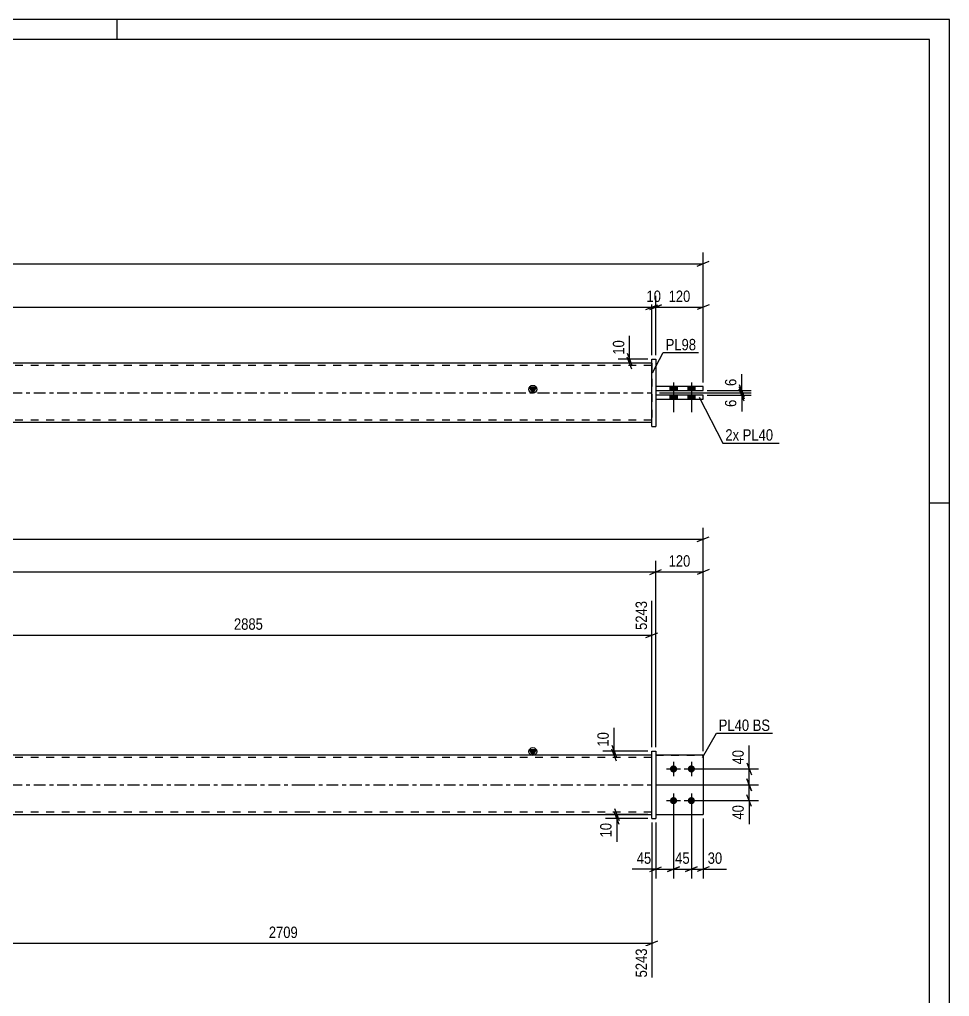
# Model space of a CAD drawing. Header units: millimetres. Extents: x 0 to 594, y 0 to 420.
# Drawn here: x 359.3 to 594, y 173.5 to 420 of the extents above; entities that cross this region are included whole.
import ezdxf

# ---------------------------------------------------------------- set-up
doc = ezdxf.new("R2010")
doc.units = ezdxf.units.MM
doc.linetypes.add('DXK_LINE_DOT2', pattern=[3.9198, 1.9599, -1.9599])
doc.linetypes.add('DXK_LINE_DOT3', pattern=[5.9187, 2.979, -0.9799, 0.9799, -0.9799])
doc.styles.add('Arial Narrow', font='ARIALN.TTF', dxfattribs={"height": 0.2})

# ---------------------------------------------------------------- blocks, each defined once
blk = doc.blocks.new('Unknown-580609885-1130')
at = {"color": 5, "linetype": 'Continuous'}
for p, q in [((594, 420), (0, 420)), ((384, 415), (384, 420)), ((594, 0), (594, 420)), ((589, 415), (5, 415)), ((589, 5), (589, 415)), ((594, 298), (589, 298))]:
    blk.add_line(p, q, dxfattribs=at)
blk = doc.blocks.new('Part-580609885-1695 - 1673')
at = {"color": 2, "linetype": 'Continuous'}
for p, q in [((531.87, 234.41), (519.87, 234.41)), ((531.87, 234.41), (531.87, 234.41)), ((531.87, 234.41), (531.87, 219.41)), ((519.87, 219.41), (531.87, 219.41))]:
    blk.add_line(p, q, dxfattribs=at)
at = {"color": 7, "linetype": 'DXK_LINE_DOT2'}
for p, q in [((519.87, 234.41), (531.87, 234.41)), ((519.87, 234.41), (519.87, 234.41)), ((519.87, 234.41), (519.87, 219.41)), ((519.87, 219.41), (531.87, 219.41))]:
    blk.add_line(p, q, dxfattribs=at)
blk = doc.blocks.new('Part-580609885-1700 - 1673')
at = {"linetype": 'Continuous'}
blk.add_hatch(color=2, dxfattribs=at).paths.add_polyline_path([(488.87, 234.41), (488.07, 235.81), (489.67, 235.81)])
at = {"color": 2, "linetype": 'Continuous'}
for p, q in [((430.77, 234.41), (191.31, 234.41)), ((518.87, 234.41), (430.87, 234.41)), ((488.87, 234.41), (488.07, 235.81)), ((488.07, 235.81), (489.67, 235.81)), ((489.67, 235.81), (488.87, 234.41)), ((191.31, 219.41), (430.77, 219.41)), ((430.87, 219.41), (518.87, 219.41))]:
    blk.add_line(p, q, dxfattribs=at)
at = {"color": 7, "linetype": 'DXK_LINE_DOT2'}
for p, q in [((518.87, 219.41), (518.87, 234.41)), ((430.77, 233.81), (191.31, 233.81)), ((518.87, 233.81), (430.87, 233.81)), ((430.77, 220.01), (191.31, 220.01)), ((518.87, 220.01), (430.87, 220.01))]:
    blk.add_line(p, q, dxfattribs=at)
at = {"color": 7, "linetype": 'DXK_LINE_DOT3'}
for p, q in [((191.31, 226.91), (430.77, 226.91)), ((430.87, 226.91), (518.87, 226.91))]:
    blk.add_line(p, q, dxfattribs=at)
at = {"color": 2, "linetype": 'Continuous'}
blk.add_circle((488.87, 235.31), 1, dxfattribs=at)
blk = doc.blocks.new('Part-580609885-1685 - 1673')
at = {"color": 2, "linetype": 'Continuous'}
for p, q in [((518.87, 235.41), (519.87, 235.41)), ((518.87, 218.41), (518.87, 235.41)), ((519.87, 235.41), (519.87, 218.41)), ((518.87, 218.41), (518.87, 218.41)), ((518.87, 218.41), (519.87, 218.41))]:
    blk.add_line(p, q, dxfattribs=at)
at = {"color": 7, "linetype": 'DXK_LINE_DOT2'}
for p, q in [((518.87, 235.41), (519.87, 235.41)), ((518.87, 218.41), (519.87, 218.41))]:
    blk.add_line(p, q, dxfattribs=at)
blk = doc.blocks.new('Part-580609885-1690 - 1673')
at = {"color": 7, "linetype": 'DXK_LINE_DOT2'}
for p, q in [((519.87, 234.41), (531.87, 234.41)), ((531.87, 234.41), (519.87, 234.41)), ((519.87, 234.41), (519.87, 234.41)), ((519.87, 234.41), (519.87, 219.41)), ((531.87, 234.41), (531.87, 234.41)), ((531.87, 234.41), (531.87, 219.41)), ((519.87, 219.41), (531.87, 219.41)), ((519.87, 219.41), (531.87, 219.41))]:
    blk.add_line(p, q, dxfattribs=at)
blk = doc.blocks.new('Bolt-580609885-1710 - 1673')
at = {"linetype": 'Continuous'}
for points in [[(524.37, 231.81), (524.56, 231.79), (524.74, 231.73), (524.9, 231.64), (525.04, 231.51), (525.15, 231.36), (525.23, 231.19), (525.27, 231), (525.27, 230.82), (525.23, 230.63), (525.15, 230.46), (525.04, 230.31), (524.9, 230.18), (524.74, 230.09), (524.56, 230.03), (524.37, 230.01), (524.19, 230.03), (524.01, 230.09), (523.84, 230.18), (523.7, 230.31), (523.59, 230.46), (523.52, 230.63), (523.48, 230.82), (523.48, 231), (523.52, 231.19), (523.59, 231.36), (523.7, 231.51), (523.84, 231.64), (524.01, 231.73), (524.19, 231.79)], [(528.87, 231.81), (529.06, 231.79), (529.24, 231.73), (529.4, 231.64), (529.54, 231.51), (529.65, 231.36), (529.73, 231.19), (529.77, 231), (529.77, 230.82), (529.73, 230.63), (529.65, 230.46), (529.54, 230.31), (529.4, 230.18), (529.24, 230.09), (529.06, 230.03), (528.87, 230.01), (528.69, 230.03), (528.51, 230.09), (528.34, 230.18), (528.2, 230.31), (528.09, 230.46), (528.02, 230.63), (527.98, 230.82), (527.98, 231), (528.02, 231.19), (528.09, 231.36), (528.2, 231.51), (528.34, 231.64), (528.51, 231.73), (528.69, 231.79)], [(524.37, 223.81), (524.56, 223.79), (524.74, 223.73), (524.9, 223.64), (525.04, 223.51), (525.15, 223.36), (525.23, 223.19), (525.27, 223), (525.27, 222.82), (525.23, 222.63), (525.15, 222.46), (525.04, 222.31), (524.9, 222.18), (524.74, 222.09), (524.56, 222.03), (524.37, 222.01), (524.19, 222.03), (524.01, 222.09), (523.84, 222.18), (523.7, 222.31), (523.59, 222.46), (523.52, 222.63), (523.48, 222.82), (523.48, 223), (523.52, 223.19), (523.59, 223.36), (523.7, 223.51), (523.84, 223.64), (524.01, 223.73), (524.19, 223.79)], [(528.87, 223.81), (529.06, 223.79), (529.24, 223.73), (529.4, 223.64), (529.54, 223.51), (529.65, 223.36), (529.73, 223.19), (529.77, 223), (529.77, 222.82), (529.73, 222.63), (529.65, 222.46), (529.54, 222.31), (529.4, 222.18), (529.24, 222.09), (529.06, 222.03), (528.87, 222.01), (528.69, 222.03), (528.51, 222.09), (528.34, 222.18), (528.2, 222.31), (528.09, 222.46), (528.02, 222.63), (527.98, 222.82), (527.98, 223), (528.02, 223.19), (528.09, 223.36), (528.2, 223.51), (528.34, 223.64), (528.51, 223.73), (528.69, 223.79)]]:
    blk.add_hatch(color=1, dxfattribs=at).paths.add_polyline_path(points)
at = {"color": 1, "linetype": 'Continuous'}
for p, q in [((524.37, 232.71), (524.37, 229.11)), ((528.87, 232.71), (528.87, 229.11)), ((522.57, 230.91), (526.17, 230.91)), ((527.07, 230.91), (530.67, 230.91)), ((524.37, 224.71), (524.37, 221.11)), ((528.87, 224.71), (528.87, 221.11)), ((522.57, 222.91), (526.17, 222.91)), ((527.07, 222.91), (530.67, 222.91))]:
    blk.add_line(p, q, dxfattribs=at)
blk = doc.blocks.new('Bolt-580609885-1371 - 1367')
at = {"linetype": 'Continuous'}
for points in [[(525.27, 327.4), (523.47, 327.4), (523.47, 326.4), (525.27, 326.4)], [(525.27, 327.4), (523.47, 327.4), (523.47, 326.4), (525.27, 326.4)], [(529.77, 327.4), (527.97, 327.4), (527.97, 326.4), (529.77, 326.4)], [(529.77, 327.4), (527.97, 327.4), (527.97, 326.4), (529.77, 326.4)], [(525.27, 325.2), (523.47, 325.2), (523.47, 324.2), (525.27, 324.2)], [(525.27, 325.2), (523.47, 325.2), (523.47, 324.2), (525.27, 324.2)], [(529.77, 325.2), (527.97, 325.2), (527.97, 324.2), (529.77, 324.2)], [(529.77, 325.2), (527.97, 325.2), (527.97, 324.2), (529.77, 324.2)]]:
    blk.add_hatch(color=1, dxfattribs=at).paths.add_polyline_path(points)
at = {"color": 1, "linetype": 'Continuous'}
for p, q in [((524.37, 328.4), (524.37, 320.9)), ((524.37, 328.4), (524.37, 320.9)), ((528.87, 328.4), (528.87, 320.9)), ((528.87, 328.4), (528.87, 320.9)), ((523.47, 327.4), (523.47, 326.4)), ((523.47, 327.4), (523.47, 326.4)), ((525.27, 327.4), (525.27, 326.4)), ((525.27, 327.4), (525.27, 326.4)), ((527.97, 327.4), (527.97, 326.4)), ((527.97, 327.4), (527.97, 326.4)), ((529.77, 327.4), (529.77, 326.4)), ((529.77, 327.4), (529.77, 326.4)), ((523.47, 325.2), (523.47, 324.2)), ((523.47, 325.2), (523.47, 324.2)), ((525.27, 325.2), (525.27, 324.2)), ((525.27, 325.2), (525.27, 324.2)), ((527.97, 325.2), (527.97, 324.2)), ((527.97, 325.2), (527.97, 324.2)), ((529.77, 325.2), (529.77, 324.2)), ((529.77, 325.2), (529.77, 324.2))]:
    blk.add_line(p, q, dxfattribs=at)
blk = doc.blocks.new('Part-580609885-1456 - 1367')
at = {"linetype": 'Continuous'}
blk.add_hatch(color=2, dxfattribs=at).paths.add_polyline_path([(488.87, 325.8), (488.07, 327.2), (489.67, 327.2)])
at = {"color": 2, "linetype": 'Continuous'}
for p, q in [((430.77, 333.3), (191.31, 333.3)), ((518.87, 333.3), (430.87, 333.3)), ((488.87, 325.8), (488.07, 327.2)), ((488.07, 327.2), (489.67, 327.2)), ((489.67, 327.2), (488.87, 325.8)), ((430.77, 318.3), (191.31, 318.3)), ((518.87, 318.3), (430.87, 318.3))]:
    blk.add_line(p, q, dxfattribs=at)
at = {"color": 7, "linetype": 'DXK_LINE_DOT2'}
for p, q in [((518.87, 333.3), (518.87, 318.3)), ((430.77, 332.7), (191.31, 332.7)), ((518.87, 332.7), (430.87, 332.7)), ((430.77, 318.9), (191.31, 318.9)), ((518.87, 318.9), (430.87, 318.9))]:
    blk.add_line(p, q, dxfattribs=at)
at = {"color": 7, "linetype": 'DXK_LINE_DOT3'}
for p, q in [((191.31, 325.8), (430.77, 325.8)), ((430.87, 325.8), (518.87, 325.8))]:
    blk.add_line(p, q, dxfattribs=at)
at = {"color": 2, "linetype": 'Continuous'}
blk.add_circle((488.87, 326.7), 1, dxfattribs=at)
blk = doc.blocks.new('Part-580609885-1461 - 1367')
at = {"color": 2, "linetype": 'Continuous'}
for p, q in [((531.87, 325.2), (519.87, 325.2)), ((519.87, 324.2), (531.87, 324.2)), ((531.87, 324.2), (531.87, 325.2))]:
    blk.add_line(p, q, dxfattribs=at)
at = {"color": 7, "linetype": 'DXK_LINE_DOT2'}
for p, q in [((519.87, 325.2), (519.87, 324.2)), ((531.87, 325.2), (519.87, 325.2)), ((519.87, 324.2), (531.87, 324.2))]:
    blk.add_line(p, q, dxfattribs=at)
blk = doc.blocks.new('Part-580609885-1433 - 1367')
at = {"color": 2, "linetype": 'Continuous'}
for p, q in [((518.87, 334.3), (518.87, 334.3)), ((518.87, 317.3), (518.87, 334.3)), ((518.87, 334.3), (519.87, 334.3)), ((519.87, 334.3), (519.87, 334.3)), ((519.87, 334.3), (519.87, 317.3)), ((518.87, 317.3), (519.87, 317.3)), ((518.87, 317.3), (518.87, 317.3)), ((519.87, 317.3), (519.87, 317.3))]:
    blk.add_line(p, q, dxfattribs=at)
at = {"color": 7, "linetype": 'DXK_LINE_DOT2'}
for p, q in [((518.87, 334.3), (519.87, 334.3)), ((518.87, 317.3), (519.87, 317.3)), ((519.87, 317.3), (519.87, 317.3))]:
    blk.add_line(p, q, dxfattribs=at)
blk = doc.blocks.new('Part-580609885-1466 - 1367')
at = {"color": 2, "linetype": 'Continuous'}
for p, q in [((531.87, 327.4), (519.87, 327.4)), ((519.87, 326.4), (531.87, 326.4)), ((531.87, 326.4), (531.87, 327.4))]:
    blk.add_line(p, q, dxfattribs=at)
at = {"color": 7, "linetype": 'DXK_LINE_DOT2'}
for p, q in [((519.87, 327.4), (519.87, 326.4)), ((531.87, 327.4), (519.87, 327.4)), ((519.87, 326.4), (531.87, 326.4))]:
    blk.add_line(p, q, dxfattribs=at)
blk = doc.blocks.new('StraightDimension-580609885-1936 - 1673')
at = {"color": 7, "linetype": 'Continuous'}
for p, q in [((517.87, 219.41), (507.22, 219.41)), ((509.47, 220.91), (510.67, 217.91)), ((510.67, 216.91), (509.47, 219.91)), ((510.07, 218.41), (510.07, 219.41)), ((517.87, 218.41), (507.22, 218.41))]:
    blk.add_line(p, q, dxfattribs=at)
at = {"color": 0}
blk.add_wipeout([(509.32, 217.89), (505.12, 217.89), (505.12, 213.03), (509.32, 213.03)], dxfattribs=at)
at = {"color": 7, "linetype": 'Continuous'}
blk.add_line((510.07, 218.41), (510.07, 212.5), dxfattribs=at)
blk.add_line((510.07, 218.41), (510.07, 212.5), dxfattribs=at)
at = {"color": 3, "style": 'Arial Narrow'}
blk.add_text('10', height=2.863, rotation=90.0002, dxfattribs=at).set_placement((508.72, 213.63))
blk = doc.blocks.new('StraightDimension-580609885-1955 - 1673')
at = {"color": 7, "linetype": 'Continuous'}
for p, q in [((524.37, 221.91), (524.37, 203.23)), ((528.87, 221.91), (528.87, 203.23)), ((522.87, 205.03), (525.87, 206.23)), ((524.37, 205.63), (528.87, 205.63)), ((530.37, 206.23), (527.37, 205.03))]:
    blk.add_line(p, q, dxfattribs=at)
at = {"color": 0}
blk.add_wipeout([(529.05, 206.38), (529.05, 210.58), (524.19, 210.58), (524.19, 206.38)], dxfattribs=at)
at = {"color": 3, "style": 'Arial Narrow'}
blk.add_text('45', height=2.863, dxfattribs=at).set_placement((524.79, 206.98))
blk = doc.blocks.new('StraightDimension-580609885-2017 - 1673')
at = {"color": 7, "linetype": 'Continuous'}
for p, q in [((519.87, 226.91), (545.83, 226.91)), ((542.83, 228.41), (544.03, 225.41)), ((543.43, 222.91), (543.43, 226.91)), ((544.03, 221.41), (542.83, 224.41)), ((529.87, 222.91), (545.83, 222.91))]:
    blk.add_line(p, q, dxfattribs=at)
at = {"color": 0}
blk.add_wipeout([(542.68, 222.39), (538.48, 222.39), (538.48, 217.53), (542.68, 217.53)], dxfattribs=at)
at = {"color": 7, "linetype": 'Continuous'}
blk.add_line((543.43, 222.91), (543.43, 217), dxfattribs=at)
blk.add_line((543.43, 222.91), (543.43, 217), dxfattribs=at)
at = {"color": 3, "style": 'Arial Narrow'}
blk.add_text('40', height=2.863, rotation=90.0002, dxfattribs=at).set_placement((542.08, 218.13))
blk = doc.blocks.new('StraightDimension-580609885-2031 - 1673')
at = {"color": 7, "linetype": 'Continuous'}
for p, q in [((508.77, 236.91), (509.97, 233.91)), ((517.87, 235.41), (506.52, 235.41)), ((517.87, 234.41), (506.52, 234.41)), ((509.97, 232.91), (508.77, 235.91)), ((509.37, 234.41), (509.37, 235.41))]:
    blk.add_line(p, q, dxfattribs=at)
at = {"color": 0}
blk.add_wipeout([(508.62, 240.79), (504.42, 240.79), (504.42, 235.94), (508.62, 235.94)], dxfattribs=at)
at = {"color": 7, "linetype": 'Continuous'}
blk.add_line((509.37, 235.41), (509.37, 241.32), dxfattribs=at)
blk.add_line((509.37, 235.41), (509.37, 241.32), dxfattribs=at)
at = {"color": 3, "style": 'Arial Narrow'}
blk.add_text('10', height=2.863, rotation=90.0002, dxfattribs=at).set_placement((508.02, 236.54))
blk = doc.blocks.new('StraightDimension-580609885-1760 - 1673')
at = {"color": 7, "linetype": 'Continuous'}
for p, q in [((315.35, 235.41), (315.35, 273.3)), ((518.87, 236.41), (518.87, 273.3)), ((316.85, 265.28), (313.85, 264.08)), ((315.35, 264.68), (518.87, 264.68)), ((517.37, 264.08), (520.37, 265.28))]:
    blk.add_line(p, q, dxfattribs=at)
at = {"color": 0, "linetype": 'Continuous'}
blk.add_wipeout([(518.27, 273.9), (514.07, 273.9), (514.07, 265.38), (518.27, 265.38)], dxfattribs=at)
at = {"color": 0}
blk.add_wipeout([(421.37, 265.43), (421.37, 269.63), (412.85, 269.63), (412.85, 265.43)], dxfattribs=at)
at = {"color": 3, "linetype": 'Continuous', "style": 'Arial Narrow'}
blk.add_text('5243', height=2.863, rotation=90.0002, dxfattribs=at).set_placement((517.67, 265.98))
at = {"color": 3, "style": 'Arial Narrow'}
blk.add_text('2885', height=2.863, dxfattribs=at).set_placement((413.45, 266.03))
blk = doc.blocks.new('StraightDimension-580609885-2050 - 1673')
at = {"color": 7, "linetype": 'Continuous'}
for p, q in [((518.37, 280.01), (521.37, 281.21)), ((519.87, 236.41), (519.87, 283.46)), ((102.21, 280.61), (519.87, 280.61))]:
    blk.add_line(p, q, dxfattribs=at)
blk = doc.blocks.new('StraightDimension-580609885-2040 - 1673')
at = {"color": 7, "linetype": 'Continuous'}
for p, q in [((518.37, 280.01), (521.37, 281.21)), ((519.87, 236.41), (519.87, 283.46)), ((533.37, 281.21), (530.37, 280.01)), ((531.87, 235.41), (531.87, 283.46)), ((519.87, 280.61), (531.87, 280.61))]:
    blk.add_line(p, q, dxfattribs=at)
at = {"color": 0}
blk.add_wipeout([(529.22, 281.36), (529.22, 285.56), (522.53, 285.56), (522.53, 281.36)], dxfattribs=at)
at = {"color": 3, "style": 'Arial Narrow'}
blk.add_text('120', height=2.863, dxfattribs=at).set_placement((523.13, 281.96))
blk = doc.blocks.new('StraightDimension-580609885-1945 - 1673')
at = {"color": 7, "linetype": 'Continuous'}
for p, q in [((524.37, 221.91), (524.37, 203.23)), ((519.87, 217.41), (519.87, 203.23)), ((518.37, 205.03), (521.37, 206.23)), ((519.87, 205.63), (524.37, 205.63)), ((525.87, 206.23), (522.87, 205.03))]:
    blk.add_line(p, q, dxfattribs=at)
at = {"color": 0}
blk.add_wipeout([(519.35, 206.38), (519.35, 210.58), (514.49, 210.58), (514.49, 206.38)], dxfattribs=at)
at = {"color": 7, "linetype": 'Continuous'}
blk.add_line((519.87, 205.63), (513.97, 205.63), dxfattribs=at)
blk.add_line((519.87, 205.63), (513.97, 205.63), dxfattribs=at)
at = {"color": 3, "style": 'Arial Narrow'}
blk.add_text('45', height=2.863, dxfattribs=at).set_placement((515.09, 206.98))
blk = doc.blocks.new('StraightDimension-580609885-1746 - 1673')
at = {"color": 7, "linetype": 'Continuous'}
for p, q in [((531.87, 235.41), (531.87, 291.76)), ((90.21, 288.91), (531.87, 288.91)), ((530.37, 288.31), (533.37, 289.51))]:
    blk.add_line(p, q, dxfattribs=at)
blk = doc.blocks.new('StraightDimension-580609885-1838 - 1673')
at = {"color": 7, "linetype": 'Continuous'}
for p, q in [((332.95, 218.41), (332.95, 178.3)), ((518.87, 217.41), (518.87, 178.3)), ((334.45, 187.51), (331.45, 186.31)), ((517.37, 186.31), (520.37, 187.51)), ((332.95, 186.91), (518.87, 186.91))]:
    blk.add_line(p, q, dxfattribs=at)
at = {"color": 0}
blk.add_wipeout([(430.17, 187.66), (430.17, 191.86), (421.65, 191.86), (421.65, 187.66)], dxfattribs=at)
at = {"color": 0, "linetype": 'Continuous'}
blk.add_wipeout([(518.27, 186.21), (514.07, 186.21), (514.07, 177.7), (518.27, 177.7)], dxfattribs=at)
at = {"color": 3, "style": 'Arial Narrow'}
blk.add_text('2709', height=2.863, dxfattribs=at).set_placement((422.25, 188.26))
at = {"color": 3, "linetype": 'Continuous', "style": 'Arial Narrow'}
blk.add_text('5243', height=2.863, rotation=90.0002, dxfattribs=at).set_placement((517.67, 178.3))
blk = doc.blocks.new('StraightDimension-580609885-1965 - 1673')
at = {"color": 7, "linetype": 'Continuous'}
for p, q in [((528.87, 221.91), (528.87, 203.23)), ((531.87, 218.41), (531.87, 203.23)), ((527.37, 205.03), (530.37, 206.23)), ((528.87, 205.63), (531.87, 205.63)), ((533.37, 206.23), (530.37, 205.03))]:
    blk.add_line(p, q, dxfattribs=at)
at = {"color": 0}
blk.add_wipeout([(537.25, 206.38), (537.25, 210.58), (532.4, 210.58), (532.4, 206.38)], dxfattribs=at)
at = {"color": 7, "linetype": 'Continuous'}
blk.add_line((531.87, 205.63), (537.78, 205.63), dxfattribs=at)
blk.add_line((531.87, 205.63), (537.78, 205.63), dxfattribs=at)
at = {"color": 3, "style": 'Arial Narrow'}
blk.add_text('30', height=2.863, dxfattribs=at).set_placement((533, 206.98))
blk = doc.blocks.new('StraightDimension-580609885-2004 - 1673')
at = {"color": 7, "linetype": 'Continuous'}
for p, q in [((542.83, 232.41), (544.03, 229.41)), ((529.87, 230.91), (545.83, 230.91)), ((543.43, 226.91), (543.43, 230.91)), ((519.87, 226.91), (545.83, 226.91)), ((544.03, 225.41), (542.83, 228.41))]:
    blk.add_line(p, q, dxfattribs=at)
at = {"color": 0}
blk.add_wipeout([(542.68, 236.29), (538.48, 236.29), (538.48, 231.44), (542.68, 231.44)], dxfattribs=at)
at = {"color": 7, "linetype": 'Continuous'}
blk.add_line((543.43, 230.91), (543.43, 236.82), dxfattribs=at)
blk.add_line((543.43, 230.91), (543.43, 236.82), dxfattribs=at)
at = {"color": 3, "style": 'Arial Narrow'}
blk.add_text('40', height=2.863, rotation=90.0002, dxfattribs=at).set_placement((542.08, 232.04))
blk = doc.blocks.new('StraightDimension-580609885-1545 - 1367')
at = {"color": 7, "linetype": 'Continuous'}
for p, q in [((531.87, 328.4), (531.87, 361.25)), ((90.21, 358.4), (531.87, 358.4)), ((530.37, 357.8), (533.37, 359))]:
    blk.add_line(p, q, dxfattribs=at)
blk = doc.blocks.new('StraightDimension-580609885-1576 - 1367')
at = {"color": 7, "linetype": 'Continuous'}
for p, q in [((518.87, 335.3), (518.87, 350.25)), ((517.37, 346.8), (520.37, 348)), ((103.21, 347.4), (518.87, 347.4))]:
    blk.add_line(p, q, dxfattribs=at)
blk = doc.blocks.new('StraightDimension-580609885-1586 - 1367')
at = {"color": 7, "linetype": 'Continuous'}
for p, q in [((518.87, 335.3), (518.87, 350.25)), ((519.87, 335.3), (519.87, 350.25)), ((517.37, 346.8), (520.37, 348)), ((521.37, 348), (518.37, 346.8)), ((518.87, 347.4), (519.87, 347.4))]:
    blk.add_line(p, q, dxfattribs=at)
at = {"color": 0}
blk.add_wipeout([(521.8, 348.15), (521.8, 352.35), (516.94, 352.35), (516.94, 348.15)], dxfattribs=at)
at = {"color": 3, "style": 'Arial Narrow'}
blk.add_text('10', height=2.863, dxfattribs=at).set_placement((517.54, 348.75))
blk = doc.blocks.new('StraightDimension-580609885-1596 - 1367')
at = {"color": 7, "linetype": 'Continuous'}
for p, q in [((519.87, 335.3), (519.87, 350.25)), ((531.87, 328.4), (531.87, 350.25)), ((518.37, 346.8), (521.37, 348)), ((533.37, 348), (530.37, 346.8)), ((519.87, 347.4), (531.87, 347.4))]:
    blk.add_line(p, q, dxfattribs=at)
at = {"color": 0}
blk.add_wipeout([(529.22, 348.15), (529.22, 352.35), (522.53, 352.35), (522.53, 348.15)], dxfattribs=at)
at = {"color": 3, "style": 'Arial Narrow'}
blk.add_text('120', height=2.863, dxfattribs=at).set_placement((523.13, 348.75))
blk = doc.blocks.new('StraightDimension-580609885-1607 - 1367')
at = {"color": 7, "linetype": 'Continuous'}
for p, q in [((512.69, 335.8), (513.89, 332.8)), ((517.87, 334.3), (510.44, 334.3)), ((517.87, 333.3), (510.44, 333.3)), ((513.89, 331.8), (512.69, 334.8)), ((513.29, 333.3), (513.29, 334.3))]:
    blk.add_line(p, q, dxfattribs=at)
at = {"color": 0}
blk.add_wipeout([(512.54, 339.68), (508.34, 339.68), (508.34, 334.83), (512.54, 334.83)], dxfattribs=at)
at = {"color": 7, "linetype": 'Continuous'}
blk.add_line((513.29, 334.3), (513.29, 340.21), dxfattribs=at)
blk.add_line((513.29, 334.3), (513.29, 340.21), dxfattribs=at)
at = {"color": 3, "style": 'Arial Narrow'}
blk.add_text('10', height=2.863, rotation=90.0002, dxfattribs=at).set_placement((511.94, 335.43))
blk = doc.blocks.new('StraightDimension-580609885-1618 - 1367')
at = {"color": 7, "linetype": 'Continuous'}
for p, q in [((520.87, 325.8), (543.97, 325.8)), ((540.97, 327.3), (542.17, 324.3)), ((542.17, 323.7), (540.97, 326.7)), ((541.57, 325.2), (541.57, 325.8)), ((532.87, 325.2), (543.97, 325.2))]:
    blk.add_line(p, q, dxfattribs=at)
at = {"color": 0}
blk.add_wipeout([(540.82, 324.68), (536.62, 324.68), (536.62, 321.65), (540.82, 321.65)], dxfattribs=at)
at = {"color": 7, "linetype": 'Continuous'}
blk.add_line((541.57, 325.2), (541.57, 321.13), dxfattribs=at)
blk.add_line((541.57, 325.2), (541.57, 321.13), dxfattribs=at)
at = {"color": 3, "style": 'Arial Narrow'}
blk.add_text('6', height=2.86, rotation=90.0002, dxfattribs=at).set_placement((540.22, 322.25))
blk = doc.blocks.new('StraightDimension-580609885-1627 - 1367')
at = {"color": 7, "linetype": 'Continuous'}
for p, q in [((540.97, 327.9), (542.17, 324.9)), ((520.87, 325.8), (543.97, 325.8)), ((532.87, 326.4), (543.97, 326.4)), ((542.17, 324.3), (540.97, 327.3)), ((541.57, 325.8), (541.57, 326.4))]:
    blk.add_line(p, q, dxfattribs=at)
at = {"color": 0}
blk.add_wipeout([(540.82, 329.96), (536.62, 329.96), (536.62, 326.93), (540.82, 326.93)], dxfattribs=at)
at = {"color": 7, "linetype": 'Continuous'}
blk.add_line((541.57, 326.4), (541.57, 330.48), dxfattribs=at)
blk.add_line((541.57, 326.4), (541.57, 330.48), dxfattribs=at)
at = {"color": 3, "style": 'Arial Narrow'}
blk.add_text('6', height=2.86, rotation=90.0002, dxfattribs=at).set_placement((540.22, 327.53))
blk = doc.blocks.new('MarkSet-580609885-2083 - 1673')
at = {"color": 0}
blk.add_wipeout([(543.45, 240.5), (543.45, 243.5), (535.78, 243.5), (535.78, 240.5)], dxfattribs=at)
blk.add_wipeout([(543.45, 240.5), (543.45, 243.5), (535.78, 243.5), (535.78, 240.5)], dxfattribs=at)
at = {"color": 30, "linetype": 'Continuous'}
blk.add_line((531.68, 233.83), (535.18, 239.9), dxfattribs=at)
at = {"color": 0}
blk.add_wipeout([(548.74, 240.5), (548.74, 243.5), (544.35, 243.5), (544.35, 240.5)], dxfattribs=at)
blk.add_wipeout([(548.74, 240.5), (548.74, 243.5), (544.35, 243.5), (544.35, 240.5)], dxfattribs=at)
at = {"color": 30, "linetype": 'Continuous'}
blk.add_line((535.18, 239.9), (549.34, 239.9), dxfattribs=at)
at = {"color": 3, "style": 'Arial Narrow'}
for s, p in [('PL40', (535.78, 240.5)), ('BS', (544.35, 240.5))]:
    blk.add_text(s, height=2.863, dxfattribs=at).set_placement(p)
blk = doc.blocks.new('MarkSet-580609885-1658 - 1367')
at = {"color": 0}
blk.add_wipeout([(540.93, 313.75), (540.93, 316.75), (537.45, 316.75), (537.45, 313.75)], dxfattribs=at)
blk.add_wipeout([(540.93, 313.75), (540.93, 316.75), (537.45, 316.75), (537.45, 313.75)], dxfattribs=at)
at = {"color": 30, "linetype": 'Continuous'}
blk.add_line((530.82, 324.72), (536.85, 313.15), dxfattribs=at)
at = {"color": 0}
blk.add_wipeout([(549.5, 313.75), (549.5, 316.75), (541.83, 316.75), (541.83, 313.75)], dxfattribs=at)
blk.add_wipeout([(549.5, 313.75), (549.5, 316.75), (541.83, 316.75), (541.83, 313.75)], dxfattribs=at)
at = {"color": 30, "linetype": 'Continuous'}
blk.add_line((536.85, 313.15), (551, 313.15), dxfattribs=at)
at = {"color": 3, "style": 'Arial Narrow'}
for s, p in [('2x', (537.45, 313.75)), ('PL40', (541.83, 313.75))]:
    blk.add_text(s, height=2.863, dxfattribs=at).set_placement(p)
blk = doc.blocks.new('Mark-580609885-1429 - 1367')
at = {"color": 0}
blk.add_wipeout([(530.07, 336.55), (530.07, 339.55), (522.39, 339.55), (522.39, 336.55)], dxfattribs=at)
blk.add_wipeout([(530.07, 336.55), (530.07, 339.55), (522.39, 339.55), (522.39, 336.55)], dxfattribs=at)
at = {"color": 30, "linetype": 'Continuous'}
for p, q in [((519.1, 330.87), (521.79, 335.95)), ((521.79, 335.95), (530.67, 335.95))]:
    blk.add_line(p, q, dxfattribs=at)
at = {"color": 3, "style": 'Arial Narrow'}
blk.add_text('PL98', height=2.863, dxfattribs=at).set_placement((522.39, 336.55))

msp = doc.modelspace()

# ---------------------------------------------------------------- block references
for name in ['Unknown-580609885-1130', 'Part-580609885-1456 - 1367', 'Part-580609885-1433 - 1367', 'Bolt-580609885-1371 - 1367', 'Part-580609885-1466 - 1367', 'Part-580609885-1461 - 1367', 'Part-580609885-1700 - 1673', 'Part-580609885-1685 - 1673', 'Part-580609885-1695 - 1673', 'Part-580609885-1690 - 1673', 'Bolt-580609885-1710 - 1673']:
    msp.add_blockref(name, (0, 0))

# ---------------------------------------------------------------- next in the draw order: block references
for name in ['StraightDimension-580609885-1545 - 1367', 'StraightDimension-580609885-2031 - 1673', 'StraightDimension-580609885-1955 - 1673', 'StraightDimension-580609885-1936 - 1673']:
    msp.add_blockref(name, (0, 0))

# ---------------------------------------------------------------- next in the draw order: block references
for name in ['StraightDimension-580609885-1576 - 1367', 'StraightDimension-580609885-1760 - 1673', 'StraightDimension-580609885-2017 - 1673']:
    msp.add_blockref(name, (0, 0))

# ---------------------------------------------------------------- next in the draw order: block references
for name in ['StraightDimension-580609885-1586 - 1367', 'StraightDimension-580609885-2050 - 1673', 'StraightDimension-580609885-1945 - 1673', 'StraightDimension-580609885-1965 - 1673']:
    msp.add_blockref(name, (0, 0))

# ---------------------------------------------------------------- next in the draw order: block references
for name in ['StraightDimension-580609885-1596 - 1367', 'StraightDimension-580609885-2040 - 1673', 'StraightDimension-580609885-1838 - 1673']:
    msp.add_blockref(name, (0, 0))

# ---------------------------------------------------------------- next in the draw order: block references
for name in ['StraightDimension-580609885-1607 - 1367', 'StraightDimension-580609885-1618 - 1367', 'StraightDimension-580609885-1746 - 1673']:
    msp.add_blockref(name, (0, 0))

# ---------------------------------------------------------------- next in the draw order: block references
for name in ['StraightDimension-580609885-1627 - 1367', 'StraightDimension-580609885-2004 - 1673']:
    msp.add_blockref(name, (0, 0))

# ---------------------------------------------------------------- next in the draw order: block references
for name in ['Mark-580609885-1429 - 1367', 'MarkSet-580609885-1658 - 1367', 'MarkSet-580609885-2083 - 1673']:
    msp.add_blockref(name, (0, 0))

doc.saveas('drawing.dxf')
